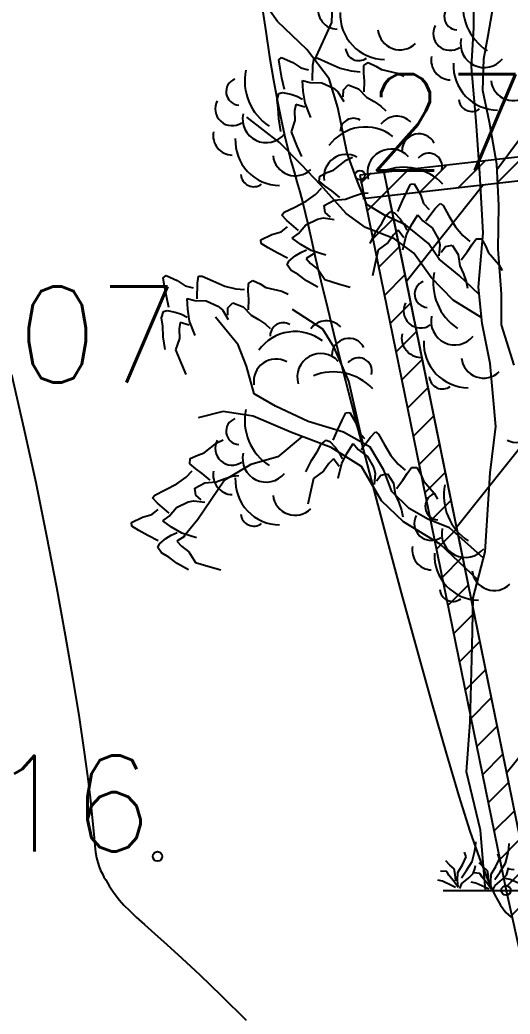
# Model space of a CAD drawing. Extents: x 524954 to 526204, y 9523489 to 9524010.
# Drawn here: x 525639.43 to 525644.53, y 9523597.81 to 9523608.16 of the extents above; entities that cross this region are included whole.
import ezdxf
from ezdxf.enums import TextEntityAlignment as Align

# ---------------------------------------------------------------- set-up
doc = ezdxf.new("R2010")
doc.units = 0
doc.header["$PDMODE"] = 33
doc.header["$PDSIZE"] = 0.1
doc.linetypes.add('ACAD_ISO12W100', pattern=[21, 12, -3, 0, -3, 0, -3])
for name, color, linetype in [('Arbre', 34, 'ACAD_ISO12W100'), ('Bati', 6, 'Continuous'), ('Bati_H', 1, 'Continuous'), ('Cloture', 7, 'Continuous'), ('CN_01_00', 3, 'Continuous'), ('CN_02_00', 4, 'Continuous'), ('Murs', 1, 'Continuous'), ('TopoAlt', 3, 'Continuous'), ('TOPOJIS', 7, 'Continuous')]:
    doc.layers.add(name, color=color, linetype=linetype)
doc.styles.add('Simplex 1.0', font='Simplex.shx', dxfattribs={"width": 0.99, "height": 1})
pattern_1 = [(45, (0, 0), (-0.1767766952966, 0.1767766952966), [])]

# ---------------------------------------------------------------- blocks, each defined once
blk = doc.blocks.new('TCPOINT M')
at = {"color": 0}
blk.add_point((0, 0), dxfattribs=at)
at = {"layer": 'TopoAlt', "style": 'Simplex 1.0', "width": 0.99}
blk.add_attdef('ALT', (0.15, 0.15), '', height=1, dxfattribs=at)
blk = doc.blocks.new('v088')
at = {"linetype": 'Continuous'}
for p, q in [((-1.812, 9.035), (-1.797, 9.483)), ((-0.337, 8.979), (-0.339, 9.37)), ((-0.186, 8.901), (-0.131, 9.219)), ((-2.378, 9.048), (-2.474, 9.177)), ((-2.074, 8.756), (-2.378, 9.048)), ((-1.992, 8.647), (-1.812, 9.035)), ((-0.36, 8.574), (-0.337, 8.979)), ((-0.231, 8.658), (-0.186, 8.901)), ((-1.843, 8.45), (-2.074, 8.756)), ((-2.366, 8.647), (-2.337, 8.672)), ((-2.353, 8.56), (-2.366, 8.647)), ((-2.337, 8.672), (-2.221, 8.621)), ((-2.221, 8.621), (-2.138, 8.563)), ((-2.014, 8.431), (-2.011, 8.592)), ((-2.011, 8.592), (-1.999, 8.665)), ((-1.999, 8.665), (-1.961, 8.666)), ((-1.961, 8.666), (-1.851, 8.615)), ((-1.851, 8.615), (-1.727, 8.562)), ((-1.48, 8.588), (-1.435, 8.619)), ((-1.435, 8.619), (-1.357, 8.583)), ((-0.243, 8.328), (-0.231, 8.658)), ((-2.333, 8.457), (-2.353, 8.56)), ((-2.138, 8.563), (-2.056, 8.544)), ((-1.727, 8.562), (-1.612, 8.532)), ((-1.612, 8.532), (-1.519, 8.524)), ((-1.481, 8.509), (-1.48, 8.588)), ((-1.475, 8.425), (-1.481, 8.509)), ((-1.357, 8.583), (-1.297, 8.547)), ((-1.297, 8.547), (-1.132, 8.508)), ((-1.132, 8.508), (-1.066, 8.477)), ((-0.311, 8.009), (-0.36, 8.574)), ((-2.308, 8.338), (-2.333, 8.457)), ((-2.118, 8.433), (-2.038, 8.411)), ((-2.112, 8.322), (-2.118, 8.433)), ((-2.038, 8.411), (-1.918, 8.409)), ((-1.918, 8.409), (-1.797, 8.353)), ((-1.75, 8.153), (-1.843, 8.45)), ((-1.693, 8.334), (-1.643, 8.387)), ((-1.643, 8.387), (-1.536, 8.344)), ((-1.478, 8.316), (-1.475, 8.425)), ((-2.384, 8.23), (-2.364, 8.296)), ((-2.364, 8.296), (-2.326, 8.308)), ((-2.326, 8.308), (-2.242, 8.291)), ((-2.242, 8.291), (-2.178, 8.268)), ((-2.092, 8.197), (-2.112, 8.322)), ((-1.797, 8.353), (-1.75, 8.313)), ((-1.75, 8.313), (-1.69, 8.215)), ((-1.694, 8.261), (-1.693, 8.334)), ((-1.536, 8.344), (-1.452, 8.259)), ((-0.174, 8), (-0.243, 8.328)), ((-2.371, 8.143), (-2.384, 8.23)), ((-2.189, 8.184), (-2.201, 8.115)), ((-2.096, 8.154), (-2.189, 8.184)), ((-2.178, 8.268), (-2.118, 8.237)), ((-2.033, 8.047), (-2.092, 8.197)), ((-1.452, 8.259), (-1.374, 8.213)), ((-1.374, 8.213), (-1.302, 8.166)), ((-2.367, 8.034), (-2.371, 8.143)), ((-2.201, 8.115), (-2.198, 8.017)), ((-1.653, 7.676), (-1.75, 8.153)), ((-1.302, 8.166), (-1.252, 8.118)), ((-2.358, 7.786), (-2.7, 8.052)), ((-2.345, 7.902), (-2.367, 8.034)), ((-2.198, 8.017), (-2.238, 7.897)), ((-0.274, 7.463), (-0.311, 8.009)), ((-0.096, 7.56), (-0.174, 8)), ((-0.093, 7.509), (0.262, 7.984)), ((-2.238, 7.897), (-2.177, 7.749)), ((-2.129, 7.554), (-2.358, 7.786)), ((-2.177, 7.749), (-2.13, 7.641)), ((-1.547, 7.38), (-1.653, 7.676)), ((-1.797, 7.5), (-1.663, 7.603)), ((-1.663, 7.603), (-1.598, 7.634)), ((-0.075, 7.131), (-0.096, 7.56)), ((-1.932, 7.347), (-2.129, 7.554)), ((-1.94, 7.438), (-1.864, 7.475)), ((-1.864, 7.475), (-1.797, 7.5)), ((-0.237, 6.848), (-0.274, 7.463)), ((-1.945, 7.383), (-1.94, 7.438)), ((-1.884, 7.333), (-1.945, 7.383)), ((-1.449, 7.14), (-1.547, 7.38)), ((-1.034, 7.275), (-0.994, 7.353)), ((-0.994, 7.353), (-0.955, 7.356)), ((-0.955, 7.356), (-0.891, 7.247)), ((-2.081, 7.175), (-1.985, 7.246)), ((-1.985, 7.246), (-1.92, 7.313)), ((-1.665, 7.048), (-1.932, 7.347)), ((-1.815, 7.284), (-1.884, 7.333)), ((-1.732, 7.213), (-1.815, 7.284)), ((-1.587, 7.228), (-1.505, 7.255)), ((-1.505, 7.255), (-1.436, 7.264)), ((-1.078, 7.18), (-1.034, 7.275)), ((-0.891, 7.247), (-0.858, 7.151)), ((-2.2, 7.113), (-2.081, 7.175)), ((-1.892, 7.13), (-1.791, 7.186)), ((-1.791, 7.186), (-1.672, 7.198)), ((-1.672, 7.198), (-1.587, 7.228)), ((-1.128, 7.069), (-1.078, 7.18)), ((-0.858, 7.151), (-0.802, 7.088)), ((-0.738, 7.1), (-0.686, 7.153)), ((-0.686, 7.153), (-0.654, 7.131)), ((-2.333, 7.03), (-2.31, 7.06)), ((-2.31, 7.06), (-2.2, 7.113)), ((-1.883, 7.058), (-1.892, 7.13)), ((-1.826, 7.011), (-1.883, 7.058)), ((-1.463, 6.903), (-1.665, 7.048)), ((-1.266, 7.031), (-1.449, 7.14)), ((-1.253, 7.025), (-1.198, 7.067)), ((-1.198, 7.067), (-1.16, 7.055)), ((-1.16, 7.055), (-1.101, 6.992)), ((-0.835, 6.972), (-0.738, 7.1)), ((-0.654, 7.131), (-0.595, 7.025)), ((-0.084, 6.677), (-0.075, 7.131)), ((-2.283, 6.974), (-2.333, 7.03)), ((-2.161, 6.87), (-2.283, 6.974)), ((-2.083, 6.931), (-1.963, 6.989)), ((-1.963, 6.989), (-1.902, 7.001)), ((-1.902, 7.001), (-1.788, 6.985)), ((-1.354, 6.857), (-1.293, 6.947)), ((-1.293, 6.947), (-1.253, 7.025)), ((-1.047, 6.93), (-1.266, 7.031)), ((-1.101, 6.992), (-1.063, 6.936)), ((-1.063, 6.936), (-1.032, 6.875)), ((-1.035, 6.828), (-0.978, 6.941)), ((-0.978, 6.941), (-0.918, 7.034)), ((-0.918, 7.034), (-0.866, 6.97)), ((-0.866, 6.97), (-0.77, 6.898)), ((-0.595, 7.025), (-0.526, 6.909)), ((-2.439, 6.83), (-2.342, 6.858)), ((-2.342, 6.858), (-2.275, 6.909)), ((-2.228, 6.791), (-2.161, 6.839)), ((-2.161, 6.839), (-2.083, 6.931)), ((-1.162, 6.785), (-1.463, 6.903)), ((-1.413, 6.737), (-1.354, 6.857)), ((-1.122, 6.874), (-1.172, 6.826)), ((-1.064, 6.795), (-1.122, 6.874)), ((-0.806, 6.736), (-1.047, 6.93)), ((-0.77, 6.898), (-0.705, 6.781)), ((-0.526, 6.909), (-0.45, 6.818)), ((-0.287, 6.281), (-0.237, 6.848)), ((-2.551, 6.772), (-2.439, 6.83)), ((-2.55, 6.734), (-2.551, 6.772)), ((-2.475, 6.689), (-2.55, 6.734)), ((-2.138, 6.726), (-2.228, 6.791)), ((-1.227, 6.745), (-1.33, 6.67)), ((-1.172, 6.826), (-1.227, 6.745)), ((-0.96, 6.634), (-1.162, 6.785)), ((-1.076, 6.671), (-1.035, 6.828)), ((-0.697, 6.571), (-0.806, 6.736)), ((-0.705, 6.781), (-0.69, 6.721)), ((-0.45, 6.818), (-0.379, 6.757)), ((-0.357, 6.722), (-0.31, 6.785)), ((-0.31, 6.785), (-0.255, 6.784)), ((-0.255, 6.784), (-0.214, 6.71)), ((-2.383, 6.639), (-2.475, 6.689)), ((-2.274, 6.584), (-2.383, 6.639)), ((-2.196, 6.606), (-2.138, 6.64)), ((-2.029, 6.662), (-2.138, 6.726)), ((-2.138, 6.64), (-2.076, 6.668)), ((-1.998, 6.632), (-2.08, 6.578)), ((-1.875, 6.613), (-2.029, 6.662)), ((-1.33, 6.67), (-1.367, 6.514)), ((-0.78, 6.382), (-0.96, 6.634)), ((-0.69, 6.721), (-0.699, 6.606)), ((-0.675, 6.646), (-0.632, 6.705)), ((-0.632, 6.705), (-0.56, 6.719)), ((-0.56, 6.719), (-0.498, 6.621)), ((-0.468, 6.564), (-0.402, 6.651)), ((-0.402, 6.651), (-0.357, 6.722)), ((-0.214, 6.71), (-0.186, 6.645)), ((-0.186, 6.645), (-0.075, 6.517)), ((-0.049, 6.211), (-0.084, 6.677)), ((-2.277, 6.513), (-2.262, 6.55)), ((-2.262, 6.55), (-2.196, 6.606)), ((-2.08, 6.578), (-2.034, 6.526)), ((-2.034, 6.526), (-1.957, 6.466)), ((-0.488, 6.401), (-0.697, 6.571)), ((-0.498, 6.621), (-0.48, 6.503)), ((-2.238, 6.456), (-2.277, 6.513)), ((-2.163, 6.412), (-2.238, 6.456)), ((-1.957, 6.466), (-1.888, 6.359)), ((-1.367, 6.514), (-1.392, 6.4)), ((-0.48, 6.503), (-0.444, 6.419)), ((-0.444, 6.419), (-0.414, 6.339)), ((-0.075, 6.517), (-0.04, 6.453)), ((-3.568, 6.377), (-3.539, 6.402)), ((-3.555, 6.29), (-3.568, 6.377)), ((-3.539, 6.402), (-3.423, 6.351)), ((-3.423, 6.351), (-3.34, 6.294)), ((-3.216, 6.161), (-3.213, 6.322)), ((-3.213, 6.322), (-3.201, 6.396)), ((-3.201, 6.396), (-3.163, 6.397)), ((-3.163, 6.397), (-3.053, 6.346)), ((-3.053, 6.346), (-2.929, 6.292)), ((-2.683, 6.24), (-2.682, 6.318)), ((-2.682, 6.318), (-2.637, 6.35)), ((-2.637, 6.35), (-2.56, 6.314)), ((-2.076, 6.346), (-2.163, 6.412)), ((-1.959, 6.28), (-2.076, 6.346)), ((-1.888, 6.359), (-1.735, 6.313)), ((-0.551, 6.145), (-0.78, 6.382)), ((-0.279, 6.204), (-0.488, 6.401)), ((-0.414, 6.339), (-0.401, 6.271)), ((-3.535, 6.188), (-3.555, 6.29)), ((-3.34, 6.294), (-3.258, 6.275)), ((-2.929, 6.292), (-2.814, 6.263)), ((-2.814, 6.263), (-2.721, 6.255)), ((-2.677, 6.155), (-2.683, 6.24)), ((-2.56, 6.314), (-2.499, 6.278)), ((-2.499, 6.278), (-2.334, 6.239)), ((-2.334, 6.239), (-2.268, 6.208)), ((-1.735, 6.313), (-1.622, 6.281)), ((-0.248, 5.902), (-0.287, 6.281)), ((-0.049, 5.888), (-0.049, 6.211)), ((-3.51, 6.069), (-3.535, 6.188)), ((-3.32, 6.164), (-3.24, 6.142)), ((-3.314, 6.053), (-3.32, 6.164)), ((-3.24, 6.142), (-3.121, 6.14)), ((-3.121, 6.14), (-2.999, 6.083)), ((-2.895, 6.065), (-2.845, 6.118)), ((-2.845, 6.118), (-2.738, 6.075)), ((-2.68, 6.046), (-2.677, 6.155)), ((-0.254, 5.961), (-0.551, 6.145)), ((-3.586, 5.96), (-3.566, 6.026)), ((-3.566, 6.026), (-3.528, 6.038)), ((-3.528, 6.038), (-3.444, 6.022)), ((-3.444, 6.022), (-3.38, 5.999)), ((-3.294, 5.928), (-3.314, 6.053)), ((-2.999, 6.083), (-2.952, 6.044)), ((-2.952, 6.044), (-2.892, 5.945)), ((-2.896, 5.991), (-2.895, 6.065)), ((-2.738, 6.075), (-2.654, 5.99)), ((-1.907, 5.843), (-2.222, 6.048)), ((-3.573, 5.874), (-3.586, 5.96)), ((-3.392, 5.914), (-3.403, 5.846)), ((-3.298, 5.884), (-3.392, 5.914)), ((-3.38, 5.999), (-3.32, 5.968)), ((-3.235, 5.777), (-3.294, 5.928)), ((-2.787, 5.681), (-3.023, 5.969)), ((-2.654, 5.99), (-2.576, 5.943)), ((-2.576, 5.943), (-2.504, 5.896)), ((-0.165, 5.487), (-0.248, 5.902)), ((-3.57, 5.765), (-3.573, 5.874)), ((-3.403, 5.846), (-3.4, 5.748)), ((-2.504, 5.896), (-2.454, 5.849)), ((-1.791, 5.652), (-1.907, 5.843)), ((0.085, 5.468), (-0.049, 5.888)), ((-3.547, 5.632), (-3.57, 5.765)), ((-3.4, 5.748), (-3.44, 5.627)), ((-3.44, 5.627), (-3.379, 5.479)), ((-2.701, 5.459), (-2.787, 5.681)), ((-1.635, 5.301), (-1.791, 5.652)), ((-0.107, 4.829), (-0.165, 5.487)), ((-3.379, 5.479), (-3.332, 5.372)), ((-2.621, 5.169), (-2.701, 5.459)), ((-1.559, 4.967), (-1.635, 5.301)), ((-2.4, 5.043), (-2.621, 5.169)), ((-2.946, 4.988), (-3.206, 4.92)), ((-2.634, 4.938), (-2.946, 4.988)), ((-2.061, 4.882), (-2.4, 5.043)), ((-1.707, 4.895), (-1.667, 4.973)), ((-1.667, 4.973), (-1.628, 4.976)), ((-1.628, 4.976), (-1.564, 4.867)), ((-2.233, 4.766), (-2.634, 4.938)), ((-1.692, 4.771), (-2.061, 4.882)), ((-1.751, 4.8), (-1.707, 4.895)), ((-1.564, 4.867), (-1.531, 4.771)), ((-1.492, 4.659), (-1.559, 4.967)), ((-1.819, 4.613), (-2.233, 4.766)), ((-1.801, 4.689), (-1.751, 4.8)), ((-1.415, 4.615), (-1.692, 4.771)), ((-1.531, 4.771), (-1.475, 4.707)), ((-1.411, 4.72), (-1.359, 4.773)), ((-1.359, 4.773), (-1.327, 4.751)), ((-0.166, 4.349), (-0.107, 4.829)), ((-3.143, 4.557), (-3.01, 4.66)), ((-3.01, 4.66), (-2.944, 4.692)), ((-2.123, 4.725), (-2.377, 4.514)), ((-1.926, 4.645), (-1.871, 4.687)), ((-1.871, 4.687), (-1.833, 4.675)), ((-1.833, 4.675), (-1.774, 4.612)), ((-1.508, 4.592), (-1.411, 4.72)), ((-1.327, 4.751), (-1.268, 4.645)), ((-3.21, 4.533), (-3.143, 4.557)), ((-2.027, 4.477), (-1.966, 4.567)), ((-1.966, 4.567), (-1.926, 4.645)), ((-1.504, 4.415), (-1.819, 4.613)), ((-1.774, 4.612), (-1.736, 4.556)), ((-1.736, 4.556), (-1.705, 4.495)), ((-1.708, 4.448), (-1.651, 4.561)), ((-1.651, 4.561), (-1.591, 4.654)), ((-1.591, 4.654), (-1.539, 4.59)), ((-1.539, 4.59), (-1.443, 4.518)), ((-1.273, 4.376), (-1.415, 4.615)), ((-1.268, 4.645), (-1.199, 4.529)), ((-3.291, 4.441), (-3.287, 4.496)), ((-3.287, 4.496), (-3.21, 4.533)), ((-2.377, 4.514), (-2.655, 4.434)), ((-2.086, 4.357), (-2.027, 4.477)), ((-1.795, 4.494), (-1.845, 4.445)), ((-1.737, 4.415), (-1.795, 4.494)), ((-1.443, 4.518), (-1.378, 4.401)), ((-1.199, 4.529), (-1.123, 4.438)), ((-3.331, 4.304), (-3.266, 4.37)), ((-3.23, 4.39), (-3.291, 4.441)), ((-3.162, 4.341), (-3.23, 4.39)), ((-2.655, 4.434), (-2.931, 4.273)), ((-1.9, 4.365), (-2.003, 4.29)), ((-1.845, 4.445), (-1.9, 4.365)), ((-1.749, 4.291), (-1.708, 4.448)), ((-1.298, 4.058), (-1.504, 4.415)), ((-1.378, 4.401), (-1.363, 4.341)), ((-1.188, 4.154), (-1.273, 4.376)), ((-1.123, 4.438), (-1.052, 4.377)), ((-1.03, 4.342), (-0.984, 4.405)), ((-0.984, 4.405), (-0.928, 4.404)), ((-0.928, 4.404), (-0.887, 4.33)), ((-0.217, 3.527), (-0.166, 4.349)), ((-3.427, 4.233), (-3.331, 4.304)), ((-2.931, 4.273), (-3.209, 3.863)), ((-3.079, 4.271), (-3.162, 4.341)), ((-3.137, 4.244), (-3.019, 4.255)), ((-3.019, 4.255), (-2.933, 4.286)), ((-2.933, 4.286), (-2.851, 4.312)), ((-2.851, 4.312), (-2.783, 4.321)), ((-2.003, 4.29), (-2.04, 4.134)), ((-1.363, 4.341), (-1.372, 4.226)), ((-1.349, 4.266), (-1.305, 4.325)), ((-1.305, 4.325), (-1.233, 4.338)), ((-1.233, 4.338), (-1.171, 4.241)), ((-1.141, 4.184), (-1.075, 4.271)), ((-1.075, 4.271), (-1.03, 4.342)), ((-0.887, 4.33), (-0.859, 4.265)), ((-0.859, 4.265), (-0.748, 4.137)), ((-3.656, 4.117), (-3.547, 4.171)), ((-3.547, 4.171), (-3.427, 4.233)), ((-3.239, 4.188), (-3.137, 4.244)), ((-3.229, 4.115), (-3.239, 4.188)), ((-1.01, 3.977), (-1.188, 4.154)), ((-1.171, 4.241), (-1.153, 4.123)), ((-3.679, 4.087), (-3.656, 4.117)), ((-3.629, 4.032), (-3.679, 4.087)), ((-3.43, 3.988), (-3.309, 4.046)), ((-3.309, 4.046), (-3.249, 4.058)), ((-3.249, 4.058), (-3.134, 4.042)), ((-3.172, 4.068), (-3.229, 4.115)), ((-2.04, 4.134), (-2.065, 4.02)), ((-1.069, 3.839), (-1.298, 4.058)), ((-1.153, 4.123), (-1.118, 4.039)), ((-1.118, 4.039), (-1.087, 3.959)), ((-0.748, 4.137), (-0.713, 4.073)), ((-3.688, 3.915), (-3.621, 3.967)), ((-3.507, 3.927), (-3.629, 4.032)), ((-3.507, 3.896), (-3.43, 3.988)), ((-1.087, 3.959), (-1.074, 3.891)), ((-0.808, 3.863), (-1.01, 3.977)), ((-3.898, 3.83), (-3.785, 3.887)), ((-3.785, 3.887), (-3.688, 3.915)), ((-3.574, 3.849), (-3.507, 3.896)), ((-3.484, 3.783), (-3.574, 3.849)), ((-3.209, 3.863), (-3.367, 3.667)), ((-0.685, 3.605), (-1.069, 3.839)), ((-0.589, 3.774), (-0.808, 3.863)), ((-3.897, 3.791), (-3.898, 3.83)), ((-3.821, 3.747), (-3.897, 3.791)), ((-3.729, 3.697), (-3.821, 3.747)), ((-3.375, 3.72), (-3.484, 3.783)), ((-0.234, 3.461), (-0.589, 3.774)), ((-3.621, 3.641), (-3.729, 3.697)), ((-3.609, 3.608), (-3.542, 3.663)), ((-3.542, 3.663), (-3.485, 3.698)), ((-3.485, 3.698), (-3.422, 3.725)), ((-3.344, 3.689), (-3.426, 3.635)), ((-3.426, 3.635), (-3.38, 3.583)), ((-3.221, 3.67), (-3.375, 3.72)), ((-3.623, 3.571), (-3.609, 3.608)), ((-3.585, 3.514), (-3.623, 3.571)), ((-3.38, 3.583), (-3.303, 3.524)), ((-3.303, 3.524), (-3.234, 3.416)), ((-0.294, 3.234), (-0.685, 3.605)), ((-0.344, 3.046), (-0.217, 3.527)), ((-3.509, 3.469), (-3.585, 3.514)), ((-3.423, 3.403), (-3.509, 3.469)), ((-3.234, 3.416), (-3.081, 3.37)), ((-3.306, 3.337), (-3.423, 3.403)), ((-3.081, 3.37), (-2.968, 3.339)), ((-0.352, 2.542), (-0.344, 3.046)), ((-0.373, 1.752), (-0.352, 2.542)), ((-0.412, 1.235), (-0.373, 1.752)), ((-0.268, 0.628), (-0.412, 1.235)), ((-0.213, 0), (-0.268, 0.628)), ((-0.329, 0.397), (-0.317, 0.454)), ((-0.317, 0.454), (-0.315, 0.507)), ((0.017, 0.377), (0.029, 0.435)), ((0.029, 0.435), (0.031, 0.488)), ((-0.452, 0.267), (-0.416, 0.349)), ((-0.416, 0.349), (-0.433, 0.399)), ((-0.353, 0.303), (-0.329, 0.397)), ((-0.106, 0.248), (-0.07, 0.329)), ((-0.07, 0.329), (-0.087, 0.38)), ((-0.007, 0.284), (0.017, 0.377)), ((-0.587, 0.264), (-0.627, 0.308)), ((-0.541, 0.224), (-0.587, 0.264)), ((-0.529, 0.166), (-0.541, 0.224)), ((-0.502, 0.188), (-0.452, 0.267)), ((-0.464, 0.132), (-0.409, 0.214)), ((-0.409, 0.214), (-0.353, 0.303)), ((-0.341, 0.178), (-0.327, 0.226)), ((-0.327, 0.226), (-0.32, 0.26)), ((-0.24, 0.245), (-0.281, 0.288)), ((-0.195, 0.204), (-0.24, 0.245)), ((-0.156, 0.168), (-0.106, 0.248)), ((-0.063, 0.195), (-0.007, 0.284)), ((0.019, 0.207), (0.026, 0.24)), ((0.084, 0.216), (0.019, 0.221)), ((-0.661, 0.096), (-0.712, 0.106)), ((-0.618, 0.197), (-0.683, 0.202)), ((-0.596, 0.159), (-0.618, 0.197)), ((-0.536, 0.087), (-0.596, 0.159)), ((-0.524, 0.099), (-0.529, 0.166)), ((-0.505, 0.106), (-0.502, 0.188)), ((-0.5, 0.036), (-0.505, 0.106)), ((-0.459, 0.072), (-0.387, 0.132)), ((-0.387, 0.132), (-0.341, 0.178)), ((-0.272, 0.178), (-0.337, 0.183)), ((-0.25, 0.139), (-0.272, 0.178)), ((-0.19, 0.067), (-0.25, 0.139)), ((-0.183, 0.147), (-0.195, 0.204)), ((-0.178, 0.079), (-0.183, 0.147)), ((-0.159, 0.087), (-0.156, 0.168)), ((-0.118, 0.113), (-0.063, 0.195)), ((-0.113, 0.053), (-0.041, 0.113)), ((-0.041, 0.113), (0.005, 0.159)), ((0.041, 0.115), (-0.01, 0.125)), ((0.005, 0.159), (0.019, 0.207)), ((0.135, 0.072), (0.041, 0.115)), ((-0.567, 0.053), (-0.661, 0.096)), ((-0.654, 0), (0.654, 0)), ((-0.527, 0.031), (-0.567, 0.053)), ((-0.5, 0.031), (-0.536, 0.087)), ((-0.483, 0.022), (-0.459, 0.072)), ((-0.315, 0.077), (-0.365, 0.087)), ((-0.221, 0.034), (-0.315, 0.077)), ((-0.18, 0.012), (-0.221, 0.034)), ((-0.154, 0.012), (-0.19, 0.067)), ((-0.154, 0.017), (-0.159, 0.087)), ((-0.137, 0.002), (-0.113, 0.053))]:
    blk.add_line(p, q, dxfattribs=at)
for centre, major_axis, start_param, end_param in [((0.115, 9.214), (-0.4, 0.4), 0.587708, 1.773422), ((-0.504, 9.099), (0.099, 0.099), 1.149268, 3.862844), ((-1.753, 9.172), (-0.145, 0.145), 0.590553, 2.325666), ((-1.26, 9.119), (0.33, 0.33), 2.307735, 3.914618), ((-0.582, 8.923), (0.125, 0.125), 1.864761, 4.52862), ((-1.104, 8.984), (0.164, 0.164), 2.463212, 4.701636), ((-0.227, 8.814), (0.174, 0.174), 2.133893, 4.816631), ((-1.534, 8.776), (0.0964, 0.0964), 2.435534, 4.557933), ((-0.575, 8.644), (0.145, 0.145), 2.161349, 3.896462), ((-0.082, 8.59), (0.33, 0.33), 2.307735, 3.914618), ((-2.155, 8.43), (0.4, 0.4), 2.158504, 3.344219), ((-2.774, 8.316), (-0.099, 0.099), -0.421529, 2.292047), ((0.074, 8.455), (0.164, 0.164), 2.463212, 4.701636), ((-2.851, 8.139), (-0.125, 0.125), 0.293965, 2.957824), ((-0.356, 8.247), (0.0964, 0.0964), 2.435534, 4.557933), ((-2.497, 8.031), (0.174, 0.174), 2.133893, 4.816631), ((-1.589, 7.903), (0.0964, 0.0964), 0.254619, 2.377018), ((-1.138, 7.855), (-0.145, 0.145), 4.692823, 6.427936), ((-2.844, 7.86), (-0.145, 0.145), 0.590553, 2.325666), ((-1.464, 7.482), (0.33, 0.33), 0.12682, 1.733702), ((-0.906, 7.701), (0.125, 0.125), 5.967031, 8.63089), ((-2.352, 7.806), (0.33, 0.33), 2.307735, 3.914618), ((-1.664, 7.431), (-0.164, 0.164), -1.288499, 0.949924), ((-1.198, 7.473), (-0.174, 0.174), 4.665366, 7.348105), ((-0.805, 7.536), (-0.099, 0.099), 3.680741, 6.394318), ((-2.195, 7.672), (0.164, 0.164), 2.463212, 4.701636), ((-1.066, 6.963), (-0.4, 0.4), 4.689978, 5.875693), ((-2.625, 7.463), (0.0964, 0.0964), 2.435534, 4.557933), ((-0.193, 6.324), (-0.4, 0.4), 0.587708, 1.773422), ((-0.812, 6.21), (-0.099, 0.099), -0.421529, 2.292047), ((-0.89, 6.033), (0.125, 0.125), 1.864761, 4.52862), ((-2.32, 5.773), (0.0964, 0.0964), 0.254619, 2.377018), ((-1.869, 5.725), (0.145, 0.145), 6.263619, 7.998733), ((-0.535, 5.925), (0.174, 0.174), 2.133893, 4.816631), ((-2.195, 5.352), (0.33, 0.33), 0.12682, 1.733702), ((-1.637, 5.571), (-0.125, 0.125), 4.396235, 7.060094), ((-0.882, 5.754), (-0.145, 0.145), 0.590553, 2.325666), ((-0.39, 5.7), (0.33, 0.33), 2.307735, 3.914618), ((-1.928, 5.343), (0.174, 0.174), 6.236163, 8.918901), ((-2.395, 5.301), (-0.164, 0.164), -1.288499, 0.949924), ((-1.536, 5.406), (0.099, 0.099), 5.251538, 7.965114), ((-0.234, 5.566), (-0.164, 0.164), 0.892416, 3.130839), ((-1.797, 4.833), (0.4, 0.4), 6.260774, 7.446489), ((-0.663, 5.357), (0.0964, 0.0964), 2.435534, 4.557933), ((-2.155, 4.896), (-0.4, 0.4), 0.587708, 1.773422), ((-2.774, 4.781), (-0.099, 0.099), -0.421529, 2.292047), ((0.11, 4.897), (-0.164, 0.164), 1.908121, 4.146545), ((-2.851, 4.605), (-0.125, 0.125), 0.293965, 2.957824), ((-2.497, 4.497), (0.174, 0.174), 2.133893, 4.816631), ((-2.844, 4.326), (-0.145, 0.145), 0.590553, 2.325666), ((-2.352, 4.272), (0.33, 0.33), 2.307735, 3.914618), ((-0.082, 4.112), (0.4, 0.4), 2.158504, 3.344219), ((-2.195, 4.138), (0.164, 0.164), 2.463212, 4.701636), ((-0.702, 3.998), (0.099, 0.099), 1.149268, 3.862844), ((-2.625, 3.929), (0.0964, 0.0964), 2.435534, 4.557933), ((-0.779, 3.821), (0.125, 0.125), 1.864761, 4.52862), ((-0.424, 3.713), (0.174, 0.174), 2.133893, 4.816631), ((-0.772, 3.542), (-0.145, 0.145), 0.590553, 2.325666), ((-0.28, 3.489), (0.33, 0.33), 2.307735, 3.914618), ((-0.123, 3.354), (0.164, 0.164), 2.463212, 4.701636), ((-0.553, 3.145), (0.0964, 0.0964), 2.435534, 4.557933)]:
    blk.add_ellipse(centre, major_axis=major_axis, ratio=1, start_param=start_param, end_param=end_param, dxfattribs=at)

msp = doc.modelspace()

# ---------------------------------------------------------------- hatches: boundary and pattern name
at = {"layer": 'Bati_H'}
h = msp.add_hatch(dxfattribs=at)
h.set_pattern_fill('_U', color=256, scale=2, angle=-128.4796, style=0, pattern_type=0)
h.set_pattern_definition([(231.520417415, (0, 0), (1.5656598819, -1.24447142765), [])])
h.paths.add_polyline_path([(525649.195, 9523607.009), (525643.267, 9523606.331), (525644.733, 9523599.154), (525650.024, 9523599.758)])
at = {"layer": 'Murs'}
h = msp.add_hatch(dxfattribs=at)
h.set_pattern_fill('_U', color=256, scale=0.25, angle=45, style=0, pattern_type=0)
h.set_pattern_definition(pattern_1)
h.paths.add_polyline_path([(525647.972, 9523615.069), (525648.917, 9523607.228), (525642.967, 9523606.548), (525642.996, 9523606.3), (525649.195, 9523607.009), (525648.221, 9523615.099)])
h = msp.add_hatch(dxfattribs=at)
h.set_pattern_fill('_U', color=256, scale=0.25, angle=45, style=0, pattern_type=0)
h.set_pattern_definition(pattern_1)
h.paths.add_polyline_path([(525642.967, 9523606.548), (525644.488, 9523599.101), (525647.136, 9523587.16), (525647.38, 9523587.215), (525644.733, 9523599.154), (525643.212, 9523606.598)])

# ---------------------------------------------------------------- linework, layer by layer
at = {"layer": 'Bati', "flags": 128}
msp.add_lwpolyline([(525649.195, 9523607.009), (525643.267, 9523606.331), (525644.733, 9523599.154), (525650.024, 9523599.758), (525650.024, 9523599.758)], close=True, dxfattribs=at)
at = {"layer": 'Cloture', "flags": 128}
for points in [[(525648.221, 9523615.099), (525649.195, 9523607.009), (525642.996, 9523606.3)], [(525648.221, 9523615.099), (525649.195, 9523607.009), (525642.996, 9523606.3)], [(525647.972, 9523615.069), (525648.917, 9523607.228), (525642.967, 9523606.548)], [(525643.212, 9523606.598), (525644.733, 9523599.154), (525647.38, 9523587.215)], [(525643.212, 9523606.598), (525644.733, 9523599.154), (525647.38, 9523587.215)], [(525642.967, 9523606.548), (525644.488, 9523599.101), (525647.136, 9523587.16)]]:
    msp.add_lwpolyline(points, dxfattribs=at)
at = {"layer": 'CN_01_00', "elevation": 271, "flags": 128}
msp.add_lwpolyline([(525639.339, 9523604.471), (525639.47, 9523603.912), (525639.592, 9523603.349), (525639.706, 9523602.794), (525639.808, 9523602.26), (525639.899, 9523601.759), (525639.978, 9523601.302), (525640.043, 9523600.901), (525640.093, 9523600.565), (525640.131, 9523600.29), (525640.159, 9523600.069), (525640.178, 9523599.893), (525640.191, 9523599.756), (525640.2, 9523599.649), (525640.207, 9523599.566), (525640.215, 9523599.499), (525640.226, 9523599.442), (525640.238, 9523599.391), (525640.253, 9523599.347), (525640.268, 9523599.308), (525640.286, 9523599.273), (525640.303, 9523599.24), (525640.322, 9523599.21), (525640.34, 9523599.18), (525640.358, 9523599.15), (525640.378, 9523599.117), (525640.401, 9523599.083), (525640.43, 9523599.044), (525640.466, 9523599), (525640.511, 9523598.949), (525640.568, 9523598.891), (525640.638, 9523598.824), (525640.724, 9523598.747), (525640.829, 9523598.653), (525640.957, 9523598.539), (525641.113, 9523598.397), (525641.299, 9523598.222), (525641.521, 9523598.007), (525641.783, 9523597.749)], dxfattribs=at)
at = {"layer": 'CN_02_00', "elevation": 272, "flags": 128}
msp.add_lwpolyline([(525641.945, 9523608.315), (525641.986, 9523608.042), (525642.027, 9523607.78), (525642.068, 9523607.536), (525642.108, 9523607.316), (525642.146, 9523607.126), (525642.182, 9523606.963), (525642.217, 9523606.821), (525642.249, 9523606.697), (525642.281, 9523606.584), (525642.311, 9523606.479), (525642.34, 9523606.376), (525642.369, 9523606.27), (525642.397, 9523606.156), (525642.427, 9523606.026), (525642.463, 9523605.87), (525642.506, 9523605.681), (525642.56, 9523605.449), (525642.628, 9523605.165), (525642.713, 9523604.82), (525642.816, 9523604.406), (525642.941, 9523603.92), (525643.083, 9523603.375), (525643.237, 9523602.795), (525643.397, 9523602.199), (525643.558, 9523601.609), (525643.716, 9523601.046), (525643.864, 9523600.53), (525643.997, 9523600.082), (525644.112, 9523599.719), (525644.21, 9523599.434), (525644.294, 9523599.218), (525644.366, 9523599.059), (525644.429, 9523598.948), (525644.487, 9523598.873), (525644.542, 9523598.824)], dxfattribs=at)

# ---------------------------------------------------------------- block references
at = {"layer": 'Arbre'}
msp.add_blockref('v088', (525644.488, 9523599.101), dxfattribs=at)
at = {"layer": 'TOPOJIS'}
ref = msp.add_blockref('TCPOINT M', (525642.967, 9523606.548, 272.19), dxfattribs=at)
ref.add_attrib('ALT', '272.19', (525643.017, 9523606.598, 272.19), dxfattribs={"layer": 'TopoAlt', "height": 1, "style": 'Simplex 1.0', "width": 0.99})
ref = msp.add_blockref('TCPOINT M', (525636.373, 9523604.338, 270.07), dxfattribs=at)
ref.add_attrib('ALT', '270.07', (525636.423, 9523604.388, 270.07), dxfattribs={"layer": 'TopoAlt', "height": 1, "style": 'Simplex 1.0', "width": 0.99})
ref = msp.add_blockref('TCPOINT M', (525640.86, 9523599.455, 271.16), dxfattribs=at)
ref.add_attrib('ALT', '271.16', dxfattribs={"layer": 'TopoAlt', "height": 1, "style": 'Simplex 1.0', "width": 0.99}).set_placement((525640.81, 9523599.505, 271.16), align=Align.RIGHT)
ref = msp.add_blockref('TCPOINT M', (525644.488, 9523599.101, 272.07), dxfattribs=at)
ref.add_attrib('ALT', '272.07', (525644.538, 9523599.151, 272.07), dxfattribs={"layer": 'TopoAlt', "height": 1, "style": 'Simplex 1.0', "width": 0.99})

doc.saveas('drawing.dxf')
